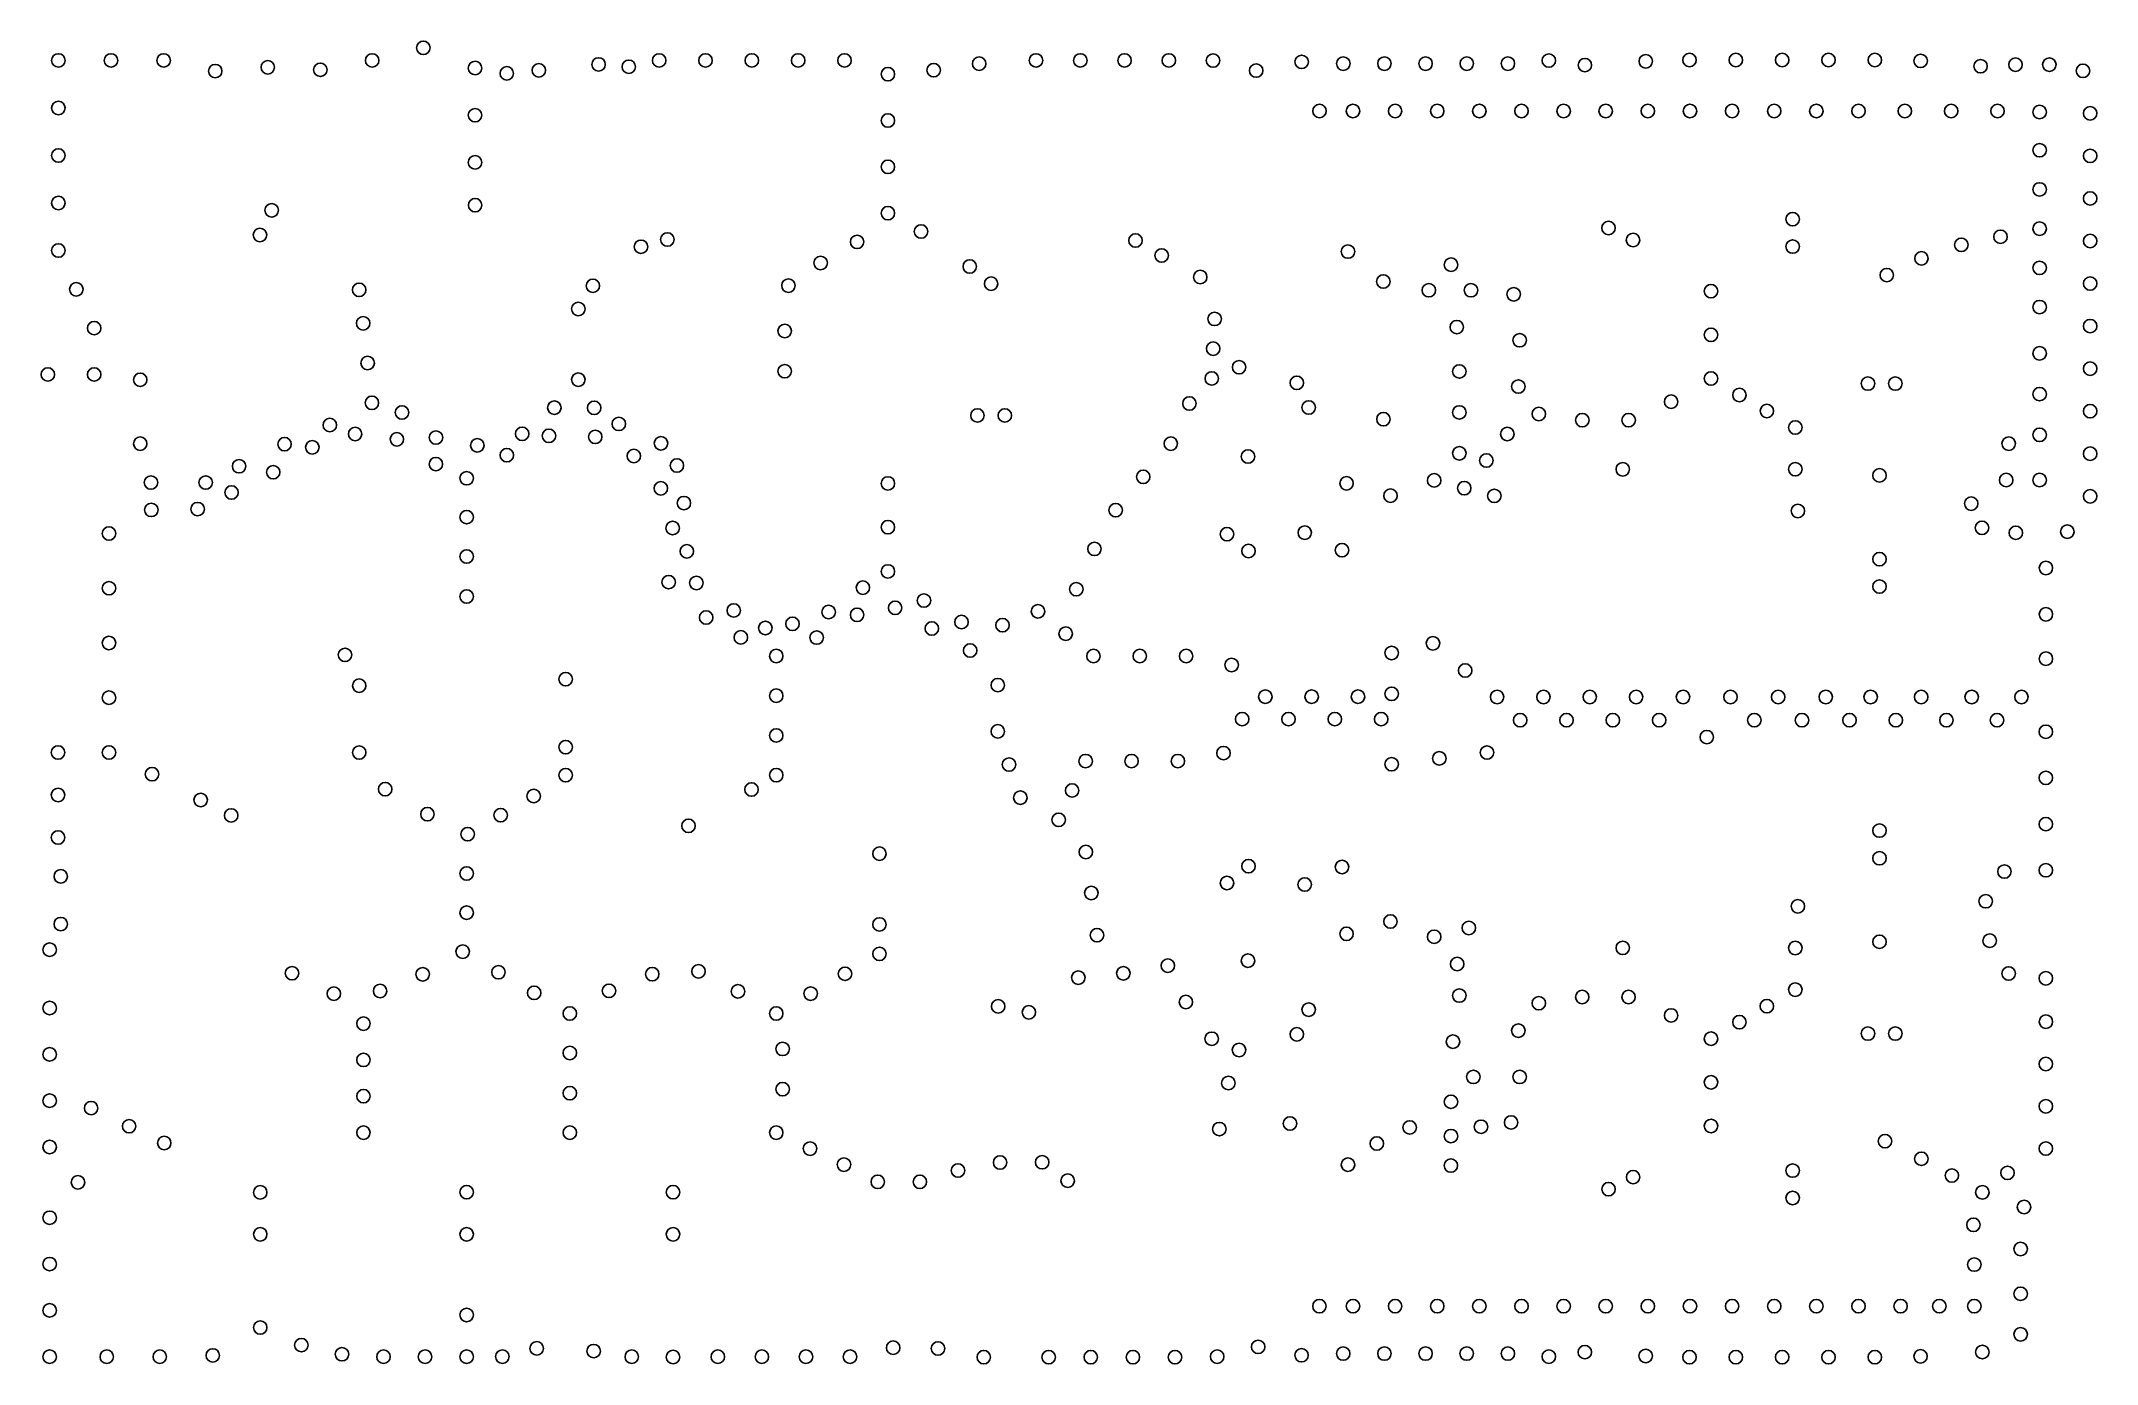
# Model space of a CAD drawing. Header units: millimetres. Extents: x 1418 to 1906, y 373 to 687.
import ezdxf

# ---------------------------------------------------------------- set-up
doc = ezdxf.new("R2010")
doc.units = ezdxf.units.MM
doc.layers.add('SGR80354878GDXF_CONTINUOUS_LINE', color=7, linetype='Continuous')

msp = doc.modelspace()

# ---------------------------------------------------------------- linework, layer by layer
at = {"layer": 'SGR80354878GDXF_CONTINUOUS_LINE', "color": 7, "linetype": 'Continuous'}
for centre in [(1422.03, 682.75), (1434.53, 682.75), (1447.03, 682.75), (1496.52, 682.75), (1508.66, 685.74), (1550.27, 681.8), (1564.65, 682.75), (1575.65, 682.75), (1586.65, 682.75), (1597.65, 682.75), (1608.65, 682.75), (1640.62, 681.97), (1654.12, 682.75), (1664.63, 682.75), (1675.14, 682.75), (1685.64, 682.75), (1696.15, 682.72), (1717.18, 682.4), (1727.06, 681.99), (1736.83, 681.99), (1746.6, 681.99), (1756.38, 681.99), (1766.15, 681.99), (1775.87, 682.72), (1798.87, 682.55), (1809.26, 682.85), (1820.26, 682.85), (1831.26, 682.85), (1842.26, 682.85), (1853.26, 682.85), (1864.12, 682.64), (1886.65, 681.75), (1894.69, 681.75), (1459.27, 680.22), (1471.74, 681.12), (1484.22, 680.53), (1520.95, 680.94), (1528.48, 679.67), (1536.08, 680.4), (1557.44, 681.25), (1618.96, 679.48), (1629.82, 680.44), (1706.39, 680.34), (1784.42, 681.64), (1878.36, 681.37), (1902.66, 680.28), (1422.03, 671.46), (1520.95, 669.74), (1618.96, 668.48), (1721.41, 670.74), (1729.37, 670.74), (1739.37, 670.74), (1749.37, 670.74), (1759.37, 670.74), (1769.37, 670.74), (1779.37, 670.74), (1789.37, 670.74), (1799.37, 670.74), (1809.37, 670.74), (1819.37, 670.74), (1829.37, 670.74), (1839.37, 670.74), (1849.37, 670.74), (1860.37, 670.74), (1871.37, 670.74), (1882.37, 670.74), (1892.37, 670.49), (1904.37, 670.19), (1422.03, 660.18), (1520.95, 658.54), (1618.96, 657.48), (1892.37, 661.43), (1904.37, 660.08), (1422.03, 648.89), (1520.96, 648.39), (1892.37, 652.12), (1904.37, 649.98), (1472.67, 647.17), (1618.96, 646.48), (1790.03, 642.97), (1833.74, 645.05), (1892.37, 642.8), (1469.88, 641.3), (1560.34, 638.51), (1566.61, 640.23), (1611.64, 639.66), (1626.83, 642.12), (1677.74, 640), (1795.86, 640.1), (1833.74, 638.55), (1873.79, 638.96), (1883.08, 640.88), (1904.37, 639.88), (1422.03, 637.61), (1602.98, 634.66), (1638.39, 633.81), (1683.95, 636.44), (1728.17, 637.36), (1752.65, 634.24), (1864.32, 635.75), (1892.37, 633.49), (1426.28, 628.4), (1493.43, 628.28), (1548.92, 629.24), (1595.34, 629.28), (1643.46, 629.74), (1693.11, 631.31), (1736.57, 630.25), (1747.37, 628.18), (1757.37, 628.18), (1856.09, 631.78), (1904.37, 629.77), (1545.46, 623.74), (1767.52, 627.22), (1814.37, 627.96), (1892.37, 624.18), (1430.53, 619.19), (1494.39, 620.34), (1594.46, 618.51), (1696.52, 621.37), (1754.01, 619.43), (1904.37, 619.67), (1696.18, 614.31), (1768.94, 616.31), (1814.37, 617.59), (1495.44, 610.9), (1594.46, 608.95), (1702.33, 609.9), (1754.62, 608.9), (1892.37, 613.2), (1904.37, 609.56), (1419.53, 608.19), (1430.53, 608.19), (1441.46, 606.92), (1545.46, 606.95), (1695.84, 607.24), (1716.03, 606.19), (1768.63, 605.31), (1814.37, 607.22), (1851.62, 606.02), (1858.12, 606.02), (1496.46, 601.45), (1503.61, 599.15), (1539.77, 600.29), (1549.23, 600.26), (1690.54, 601.28), (1718.86, 600.33), (1754.62, 599.17), (1773.49, 598.8), (1804.89, 601.71), (1821.11, 603.3), (1827.63, 599.51), (1892.37, 603.52), (1904.37, 599.46), (1486.47, 596.17), (1492.47, 594.04), (1532.14, 594.08), (1555.09, 596.44), (1640.21, 598.45), (1646.71, 598.45), (1736.59, 597.56), (1766, 594.04), (1783.8, 597.34), (1794.8, 597.34), (1834.37, 595.59), (1892.37, 593.85), (1441.46, 591.75), (1475.72, 591.64), (1482.3, 590.89), (1502.39, 592.79), (1511.66, 593.2), (1521.48, 591.35), (1528.49, 589.02), (1538.49, 593.61), (1549.48, 593.36), (1565.09, 591.84), (1686.11, 591.76), (1754.62, 589.46), (1885.04, 591.76), (1904.37, 589.36), (1464.93, 586.39), (1473.03, 584.97), (1511.65, 586.9), (1558.65, 588.83), (1568.87, 586.56), (1704.44, 588.71), (1761.04, 587.76), (1793.41, 585.67), (1834.37, 585.68), (1854.37, 584.22), (1444, 582.52), (1457, 582.52), (1463.14, 580.15), (1518.95, 583.54), (1565.06, 581.15), (1618.96, 582.31), (1679.57, 583.87), (1727.84, 582.33), (1738.27, 579.4), (1748.65, 583.03), (1755.78, 581.19), (1762.92, 579.35), (1884.44, 583.11), (1892.37, 583.11), (1904.37, 579.25), (1444.08, 576.02), (1455.08, 576.22), (1518.95, 574.31), (1570.53, 577.64), (1673.03, 575.97), (1834.99, 575.78), (1876.14, 577.52), (1434.04, 570.43), (1567.86, 571.71), (1618.96, 571.92), (1699.46, 570.27), (1717.92, 570.62), (1878.7, 571.77), (1886.72, 570.59), (1898.95, 570.85), (1518.96, 564.96), (1571.23, 566.19), (1667.99, 566.76), (1704.57, 566.26), (1726.76, 566.46), (1618.96, 561.42), (1854.36, 564.32), (1893.87, 562.23), (1434.04, 557.43), (1518.95, 555.47), (1566.91, 558.88), (1573.49, 558.68), (1613.02, 557.56), (1663.68, 557.19), (1854.36, 557.82), (1575.81, 550.48), (1582.36, 552.15), (1604.88, 551.77), (1611.64, 551.1), (1620.67, 552.78), (1627.51, 554.5), (1654.59, 551.93), (1893.87, 551.23), (1584.05, 545.75), (1589.86, 547.99), (1596.31, 548.98), (1602.05, 545.71), (1629.38, 547.86), (1636.42, 549.39), (1646.16, 548.66), (1661.17, 546.63), (1434.04, 544.43), (1490.08, 541.6), (1592.45, 541.33), (1638.48, 542.63), (1667.75, 541.32), (1678.75, 541.32), (1689.75, 541.32), (1738.55, 542.06), (1748.35, 544.35), (1893.87, 540.69), (1542.45, 535.83), (1700.55, 539.21), (1755.99, 537.89), (1434.04, 531.43), (1493.45, 534.28), (1592.45, 531.9), (1645.04, 534.43), (1708.55, 531.67), (1719.55, 531.67), (1730.55, 531.67), (1738.55, 532.36), (1763.58, 531.6), (1774.58, 531.6), (1785.58, 531.6), (1796.58, 531.6), (1807.73, 531.6), (1819, 531.6), (1830.3, 531.6), (1841.6, 531.6), (1852.25, 531.6), (1864.25, 531.6), (1876.25, 531.6), (1888.06, 531.6), (1703.05, 526.35), (1714.05, 526.35), (1725.05, 526.35), (1736.05, 526.35), (1769.05, 526.1), (1780.05, 526.1), (1791.05, 526.1), (1802.05, 526.1), (1824.65, 526.1), (1835.95, 526.1), (1847.25, 526.1), (1858.25, 526.1), (1870.25, 526.1), (1882.25, 526.1), (1592.45, 522.47), (1645.04, 523.43), (1813.36, 522.08), (1893.86, 523.35), (1421.95, 518.43), (1434.04, 518.43), (1493.45, 518.41), (1542.45, 519.68), (1665.89, 516.38), (1676.8, 516.38), (1687.8, 516.38), (1698.63, 518.28), (1749.86, 517.02), (1761.18, 518.41), (1444.27, 513.28), (1542.45, 513.04), (1592.45, 513.04), (1647.72, 515.56), (1738.54, 515.64), (1893.86, 512.39), (1421.95, 508.33), (1455.81, 507.15), (1499.61, 509.72), (1534.87, 508.08), (1586.57, 509.64), (1650.4, 507.69), (1662.69, 509.41), (1463.05, 503.48), (1509.64, 503.78), (1527.03, 503.55), (1659.49, 502.44), (1893.86, 501.42), (1421.95, 498.24), (1519.19, 499.03), (1571.61, 501), (1854.37, 499.88), (1616.95, 494.39), (1665.95, 494.8), (1704.57, 491.44), (1854.36, 493.31), (1422.59, 489.01), (1518.95, 489.68), (1699.45, 487.43), (1717.91, 487.08), (1726.76, 491.24), (1884.02, 490.15), (1893.86, 490.46), (1667.25, 485.06), (1834.99, 481.91), (1879.58, 483.1), (1422.59, 477.68), (1518.95, 480.39), (1616.95, 477.6), (1738.26, 478.3), (1756.86, 476.76), (1668.59, 475.04), (1727.84, 475.37), (1748.65, 474.67), (1793.41, 472.03), (1834.37, 472.01), (1854.37, 473.48), (1880.53, 473.73), (1419.95, 471.59), (1518.02, 471.14), (1616.95, 470.6), (1685.42, 467.81), (1704.44, 468.99), (1754.11, 468.2), (1477.5, 466.01), (1508.52, 465.76), (1526.5, 466.24), (1563.01, 465.79), (1573.99, 466.45), (1608.78, 465.88), (1664.16, 464.96), (1674.85, 465.99), (1834.37, 462.11), (1885.03, 465.94), (1893.86, 464.81), (1419.95, 457.74), (1487.42, 461.16), (1498.4, 461.79), (1534.97, 461.35), (1552.75, 461.83), (1583.36, 461.7), (1600.62, 461.17), (1645.13, 458.14), (1689.7, 459.17), (1718.85, 457.36), (1754.61, 460.7), (1773.48, 458.89), (1783.79, 460.36), (1794.79, 460.36), (1827.62, 458.19), (1494.45, 454.05), (1543.45, 456.45), (1592.45, 456.45), (1652.43, 456.73), (1768.63, 452.38), (1804.89, 455.99), (1821.11, 454.39), (1893.87, 454.5), (1593.96, 448.04), (1695.83, 450.45), (1702.32, 447.79), (1716.03, 451.51), (1753.11, 449.75), (1814.37, 450.47), (1851.62, 451.68), (1858.12, 451.68), (1419.95, 446.74), (1494.45, 445.43), (1543.45, 447.08), (1893.86, 444.46), (1593.96, 438.49), (1699.79, 439.93), (1757.94, 441.39), (1768.94, 441.39), (1814.37, 440.11), (1419.95, 435.74), (1429.8, 433.99), (1494.45, 436.81), (1543.45, 437.53), (1752.63, 435.49), (1893.86, 434.42), (1438.82, 429.68), (1494.45, 428.16), (1543.45, 428.16), (1592.45, 428.16), (1697.64, 429), (1714.42, 430.32), (1742.84, 429.39), (1759.76, 429.56), (1766.9, 430.58), (1814.37, 429.74), (1419.95, 424.74), (1447.16, 425.69), (1600.48, 424.37), (1735.03, 425.58), (1752.63, 427.34), (1855.67, 426.13), (1893.86, 424.38), (1608.52, 420.57), (1635.59, 419.17), (1645.59, 421.07), (1655.58, 421.13), (1728.18, 420.55), (1752.61, 420.34), (1833.74, 419.15), (1864.31, 421.95), (1884.76, 418.6), (1426.67, 416.35), (1469.95, 413.97), (1518.95, 414.02), (1567.95, 414.02), (1616.55, 416.47), (1626.55, 416.47), (1661.65, 416.75), (1790.04, 414.73), (1795.87, 417.6), (1871.55, 417.97), (1878.79, 413.98), (1833.74, 412.65), (1888.68, 410.5), (1419.95, 407.95), (1469.95, 404.02), (1518.95, 404.02), (1567.95, 404.02), (1876.66, 406.27), (1887.86, 400.54), (1419.95, 396.95), (1876.86, 396.83), (1887.86, 389.9), (1419.95, 385.95), (1518.95, 384.87), (1721.4, 386.95), (1729.37, 386.95), (1739.37, 386.95), (1749.37, 386.95), (1759.37, 386.95), (1769.37, 386.95), (1779.37, 386.95), (1789.37, 386.95), (1799.37, 386.95), (1809.37, 386.95), (1819.37, 386.95), (1829.37, 386.95), (1839.37, 386.95), (1849.37, 386.95), (1859.37, 386.95), (1868.56, 386.95), (1876.86, 386.95), (1469.95, 381.88), (1887.86, 380.27), (1419.95, 374.95), (1433.51, 374.95), (1446.1, 374.95), (1458.68, 375.26), (1479.72, 377.71), (1489.35, 375.54), (1499.21, 374.95), (1509.08, 374.95), (1518.95, 374.95), (1527.44, 374.98), (1535.59, 376.93), (1549.11, 376.29), (1558.15, 374.95), (1567.95, 374.87), (1578.59, 374.95), (1589.04, 374.95), (1599.5, 374.95), (1609.96, 374.95), (1620.2, 377.09), (1630.84, 376.91), (1641.72, 374.85), (1657.12, 374.85), (1667.12, 374.85), (1677.12, 374.85), (1687.12, 374.85), (1697.12, 374.98), (1706.85, 377.29), (1717.16, 375.3), (1727.05, 375.7), (1736.83, 375.7), (1746.6, 375.7), (1756.37, 375.7), (1766.14, 375.7), (1775.87, 374.98), (1784.41, 376.05), (1798.86, 375.14), (1809.26, 374.85), (1820.26, 374.85), (1831.26, 374.85), (1842.26, 374.85), (1853.26, 374.85), (1864.11, 375.05), (1878.78, 376.06)]:
    msp.add_circle(centre, 1.6, dxfattribs=at)

doc.saveas('drawing.dxf')
